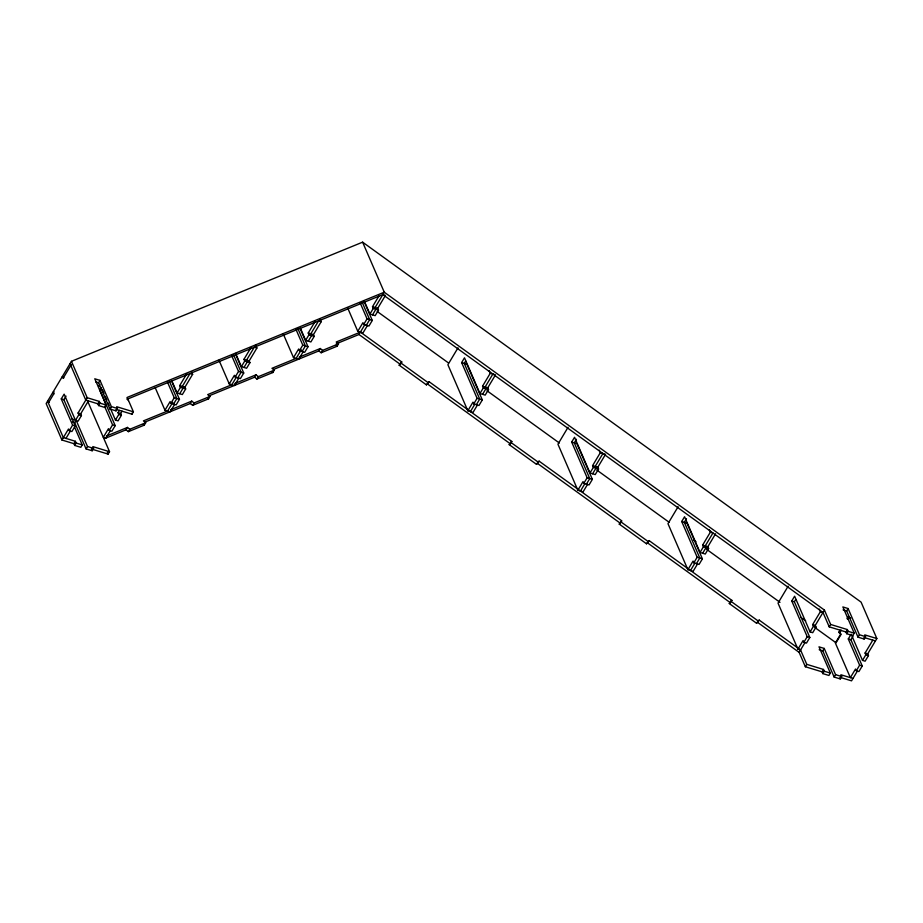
<?xml version="1.0" encoding="UTF-8"?>
<svg xmlns="http://www.w3.org/2000/svg" width="923" height="923" viewBox="0 0 923 923"><rect width="100%" height="100%" fill="white"/><g stroke="black" fill="none" stroke-linecap="round" stroke-linejoin="round"><path stroke-width="1.38" d="M841.245 630.132L839.78 632.59L840.541 634.343L835.361 642.996L850.36 677.644L855.54 669.002L856.302 670.767L858.909 671.563L862.255 665.979L859.636 665.183L848.283 638.947L851.156 634.159L862.509 660.395L865.116 661.191L868.462 655.607L867.701 653.842L876.85 638.554L861.09 602.131L362.612 242.161L71.452 361.308L46.15 403.593L61.91 440.006L73.967 443.686L74.728 445.451L80.832 447.309L82.262 444.909L74.451 426.876M48.342 402.959L53.522 394.317L52.749 392.552L54.192 391.963M70.783 365.462L63.064 378.361L62.303 376.596L63.849 377.83M61.91 440.006L68.51 428.976L69.271 430.729L71.89 431.526L75.236 425.941L72.617 425.145L61.264 398.909L64.137 394.133L75.478 420.357L78.097 421.153L81.443 415.569L80.682 413.816L78.063 413.008L87.212 397.721L71.452 361.308M75.236 425.941L63.883 399.717L66.029 396.117M69.271 430.729L72.617 425.145M75.478 420.357L78.824 414.773L78.063 413.008M91.4 449.005L108.106 454.093L109.537 451.705L92.831 446.605L93.592 448.37L92.162 450.759L86.058 448.901L74.705 422.665L76.136 420.277L71.567 418.88M116.31 409.431L131.977 414.208L133.408 411.808L116.702 406.72L117.463 408.474L116.033 410.873L109.929 409.004L98.576 382.78L100.007 380.38L94.781 378.788L106.133 405.024L104.703 407.412L98.599 405.555L97.838 403.789L85.781 400.121L70.021 363.697L71.567 364.931M65.96 438.413L70.39 431.006M80.682 413.816L88.4 400.917M98.553 386.725L99.984 384.326M101.172 387.522L99.742 389.91L115.202 425.641L111.856 431.226L109.237 430.43L108.476 428.664L103.307 437.306L105.926 438.113L110.356 430.695M73.967 443.686L75.398 441.286L63.341 437.617L47.581 401.193L49.127 402.428M97.838 403.789L99.269 401.401L87.212 397.721M74.728 445.451L76.159 443.052L75.398 441.286M98.599 405.555L100.03 403.155L99.269 401.401M86.058 448.901L87.489 446.513L76.136 420.277M109.929 409.004L111.36 406.616L100.007 380.38M110.299 408.151L115.444 420.057L118.063 420.853L121.409 415.269L118.79 414.473L118.029 412.708L119.436 410.366M109.237 430.43L112.583 424.845L104.564 406.316M115.444 420.057L118.79 414.473M121.409 415.269L120.648 413.504L122.044 411.162M104.899 438.471L126.047 429.806L127.478 427.418L129.797 429.264L145.719 422.746L143.4 420.9L167.582 411.012L172.751 402.37M126.047 429.806L128.366 431.652L129.797 429.264M128.366 431.652L144.288 425.145L145.719 422.746M174.632 404.401L170.19 411.808L164.963 410.216L170.132 401.574L170.893 403.328L176.131 404.932L179.466 399.336L171.459 380.818M171.955 381.049L177.101 392.956L182.339 394.559L185.673 388.964L180.447 387.372L179.685 385.606L186.7 373.884M170.893 403.328L174.239 397.744L167.375 381.868M177.101 392.956L180.447 387.372M173.512 404.124L176.858 398.54L169.417 381.337M179.72 393.752L183.066 388.168L182.304 386.414L190.023 373.515L192.63 374.311L184.912 387.21L185.673 388.964M144.992 422.065L190.323 403.513L191.753 401.113L194.072 402.959L209.994 396.44L207.675 394.606L231.846 384.706L236.288 377.299M190.323 403.513L192.642 405.359L194.072 402.959M192.642 405.359L208.563 398.84L209.994 396.44M238.895 378.095L234.465 385.502L229.239 383.91L234.407 375.269L235.169 377.034L240.395 378.626L243.741 373.042L235.723 354.513M235.653 353.428L241.376 366.662L246.603 368.254L249.948 362.67L244.722 361.078L243.96 359.312L250.975 347.59M235.169 377.034L238.515 371.45L231.638 355.563M241.376 366.662L244.722 361.078M237.788 377.83L241.122 372.246L233.681 355.043M243.995 367.458L247.329 361.874L246.568 360.108L254.287 347.21L256.906 348.006L249.187 360.905L249.948 362.67M209.267 395.759L254.598 377.207L256.029 374.819L258.348 376.665L274.258 370.146L271.95 368.3L296.121 358.412L301.29 349.771M254.598 377.207L256.906 379.053L258.348 376.665M256.906 379.053L272.827 372.534L274.258 370.146M303.171 351.801L298.74 359.209L293.502 357.616L298.683 348.963L299.444 350.728L304.671 352.321L308.017 346.736L299.998 328.219M300.494 328.45L305.651 340.356L310.878 341.948L314.224 336.364L308.997 334.772L308.224 333.007L315.251 321.285M299.444 350.728L302.79 345.144L295.914 329.269M305.651 340.356L308.997 334.772M302.052 351.525L305.398 345.94L297.956 328.738M308.259 341.152L311.605 335.568L310.843 333.803L318.562 320.904L321.181 321.712L313.462 334.611L314.224 336.364M273.531 369.454L318.862 350.913L320.293 348.513L322.612 350.359L338.533 343.841L336.214 342.006L360.397 332.107L401.782 362.001L400.351 364.389L358.966 334.507L336.295 343.771M318.862 350.913L321.181 352.748L322.612 350.359M321.181 352.748L337.103 346.24L338.533 343.841M367.446 325.496L363.004 332.903L357.778 331.311L362.947 322.669L363.72 324.435L368.946 326.027L372.292 320.443L364.273 301.913M364.193 300.829L369.927 314.062L375.153 315.654L378.499 310.07L373.261 308.467L372.5 306.713L378.822 296.156M363.72 324.435L367.054 318.839L360.189 302.963M369.927 314.062L373.261 308.467M358.966 334.507L364.827 324.7M366.327 325.231L369.673 319.646L362.231 302.444M372.534 314.858L375.88 309.274L375.119 307.509L384.268 292.21L362.612 242.161M378.499 310.07L377.726 308.305L385.445 295.406L382.837 294.61L126.982 399.301M427.614 384.072L510.396 443.859L511.827 441.459L429.045 381.684L426.426 384.856L399.174 365.173L401.782 362.001M426.426 384.856L429.045 381.684M458.027 347.798L447.897 364.735L467.823 410.77L473.049 412.373L477.479 404.966M467.823 410.77L472.991 402.128L473.753 403.893L478.979 405.485L482.325 399.901L477.099 398.309L461.638 362.577L464.5 357.789L479.96 393.521L485.186 395.113L488.532 389.529L487.771 387.764L482.544 386.172L490.263 373.273L489.121 370.642M465.688 360.985L464.246 363.374L479.718 399.105L476.372 404.689M473.753 403.893L477.099 398.309M479.96 393.521L483.306 387.937L482.544 386.172M470.43 411.577L474.872 404.159M492.87 374.069L485.152 386.968L485.925 388.733L482.579 394.317M487.771 387.764L495.489 374.865L490.263 373.273M757.737 622.471L799.122 652.353L805.352 666.752L822.058 671.84L822.82 673.605L828.923 675.463L830.354 673.075L824.251 671.217L823.489 669.452L806.783 664.352L800.553 649.965L759.168 620.071L756.548 623.244L729.297 603.561L731.904 600.388L649.123 540.613L646.515 543.785L619.252 524.091L621.871 520.93L539.09 461.142L536.471 464.315L509.208 444.632L511.827 441.459M536.471 464.315L539.09 461.142M568.072 427.257L557.942 444.194L577.856 490.24L583.094 491.832L587.524 484.425M577.856 490.24L583.036 481.598L583.798 483.352L589.024 484.956L592.37 479.372L587.143 477.768L571.672 442.048L574.544 437.26L590.005 472.98L595.231 474.584L598.577 468.999L597.816 467.234L592.578 465.642L600.296 452.743L599.165 450.112M576.437 439.256L574.291 442.844L589.751 478.576L586.417 484.16M583.798 483.352L587.143 477.768M590.005 472.98L593.351 467.396L592.578 465.642M580.475 491.036L584.905 483.629M602.915 453.539L595.197 466.438L595.958 468.203L592.612 473.787M597.816 467.234L605.534 454.335L600.296 452.743M646.515 543.785L649.123 540.613M678.105 506.727L667.975 523.664L687.9 569.699L693.127 571.302L697.569 563.884M687.9 569.699L693.069 561.057L693.831 562.822L699.069 564.414L702.403 558.83L697.177 557.238L681.716 521.507L684.578 516.718L700.038 552.45L705.276 554.042L708.61 548.458L707.849 546.693L702.622 545.101L710.341 532.202L709.199 529.571M686.481 518.714L684.335 522.303L699.796 558.034L696.45 563.618M693.831 562.822L697.177 557.238M700.038 552.45L703.384 546.866L702.622 545.101M690.519 570.495L694.95 563.088M702.657 553.246L706.003 547.662L705.241 545.897L712.96 532.998L710.341 532.202M707.849 546.693L715.567 533.794M729.297 603.561L731.904 600.388M756.548 623.244L759.168 620.071M788.15 586.186L778.02 603.123L797.945 649.169L800.553 649.965M797.945 649.169L803.114 640.527L803.875 642.281L806.494 643.077L809.829 637.493L807.221 636.697L791.761 600.977L794.622 596.189L810.082 631.909L812.702 632.705L816.036 627.121L815.274 625.367L812.667 624.571L820.385 611.672L819.243 609.042M809.829 637.493L794.368 601.773L795.799 599.373M803.875 642.281L807.221 636.697M810.082 631.909L813.428 626.325L812.667 624.571M799.122 652.353L804.994 642.558M815.274 625.367L824.424 610.068L384.268 292.21L127.178 397.421L133.408 411.808M805.352 666.752L806.783 664.352M843.08 609.838L846.668 610.934L858.021 637.17L864.124 639.028L865.555 636.639L859.451 634.77L848.099 608.545L842.872 606.942L854.225 633.178L852.794 635.578L846.691 633.709L845.93 631.955L829.223 626.855L830.654 624.467L824.424 610.068M852.979 678.44L840.922 674.771L841.684 676.524L840.253 678.924L834.15 677.067L822.797 650.83L824.227 648.431L819.001 646.838L830.354 673.075M846.668 610.934L848.099 608.545M815.021 627.628L836.03 642.8L841.211 634.159L838.753 632.393L840.092 630.155M846.968 618.664L848.306 616.426L850.752 618.202M847.856 619.079L849.322 616.633M822.058 671.84L823.489 669.452M845.93 631.955L847.36 629.555L830.654 624.467M822.82 673.605L824.251 671.217M846.691 633.709L848.122 631.32L847.36 629.555M862.255 665.979L850.902 639.743L853.048 636.155M834.15 677.067L835.58 674.667L824.227 648.431M858.021 637.17L859.451 634.77M868.462 655.607L865.843 654.811L865.082 653.046L872.8 640.147M856.302 670.767L859.636 665.183M862.509 660.395L865.843 654.811M857.409 671.033L851.548 680.839L840.242 677.39M399.174 365.173L400.132 364.539M509.208 444.632L509.946 444.148M619.252 524.091L620.429 523.318L537.648 463.542M838.753 632.393L839.942 631.609M106.33 436.071L127.478 427.418M170.605 409.777L191.753 401.113M234.869 383.472L256.029 374.819M299.144 357.178L320.293 348.513M372.5 306.713L377.726 308.305M367.054 318.839L372.292 320.443M461.638 362.577L466.865 364.17L482.325 399.901M308.224 333.007L313.462 334.611M483.306 387.937L488.532 389.529M302.79 345.144L308.017 346.736M571.672 442.048L576.91 443.64L592.37 479.372M243.96 359.312L249.187 360.905M593.351 467.396L598.577 468.999M238.515 371.45L243.741 373.042M681.716 521.507L686.943 523.099L702.403 558.83M179.685 385.606L184.912 387.21M703.384 546.866L708.61 548.458M174.239 397.744L179.466 399.336M95.634 381.88L98.576 382.78M791.761 600.977L794.368 601.773M820.385 611.672L822.993 612.468L829.223 626.855M876.85 638.554L864.793 634.874L865.555 636.639M100.03 403.155L106.133 405.024M111.36 406.616L117.463 408.474M848.122 631.32L854.225 633.178M864.113 637.493L875.419 640.943M118.029 412.708L120.648 413.504M813.428 626.325L816.036 627.121M61.264 398.909L63.883 399.717M848.283 638.947L850.902 639.743M865.082 653.046L867.701 653.842M112.583 424.845L115.202 425.641M78.824 414.773L81.443 415.569M72.421 421.973L74.705 422.665M819.197 649.734L822.797 650.83M76.159 443.052L82.262 444.909M87.489 446.513L93.592 448.37M835.58 674.667L841.684 676.524M382.837 294.61L822.993 612.468M377.265 311.512L448.474 362.935M486.998 390.752L559.373 443.017M596.731 469.992L669.106 522.256M693.623 539.955L695.954 541.639M706.464 549.231L780.004 602.338M801.014 617.51L805.687 620.891M400.605 362.774L427.857 382.457M510.638 442.244L537.901 461.927M620.683 521.703L647.946 541.386M730.728 601.161L757.979 620.856M647.692 543.001L730.474 602.788M336.087 345.433L337.103 346.24M271.812 371.727L272.827 372.534M207.548 398.032L208.563 398.84M143.273 424.338L144.288 425.145M52.749 392.552L54.295 393.786M863.79 638.255L864.124 639.028M839.826 677.932L840.253 678.924M347.533 307.636L357.778 331.311M320.039 319.081L321.181 321.712M283.257 333.93L293.502 357.616M255.763 345.375L256.906 348.006M218.993 360.235L229.239 383.91M191.499 371.681L192.63 374.311M155.283 387.845L164.963 410.216M127.224 397.975L128.366 400.605M131.585 413.308L131.977 414.208M115.698 410.1L116.033 410.873M102.28 389.621L103.999 393.59M105.141 396.244L106.86 400.213M108.003 402.855L109.145 405.497M87.362 400.478L109.537 451.705M107.322 452.293L108.106 454.093M91.827 449.997L92.162 450.759"/></g></svg>
